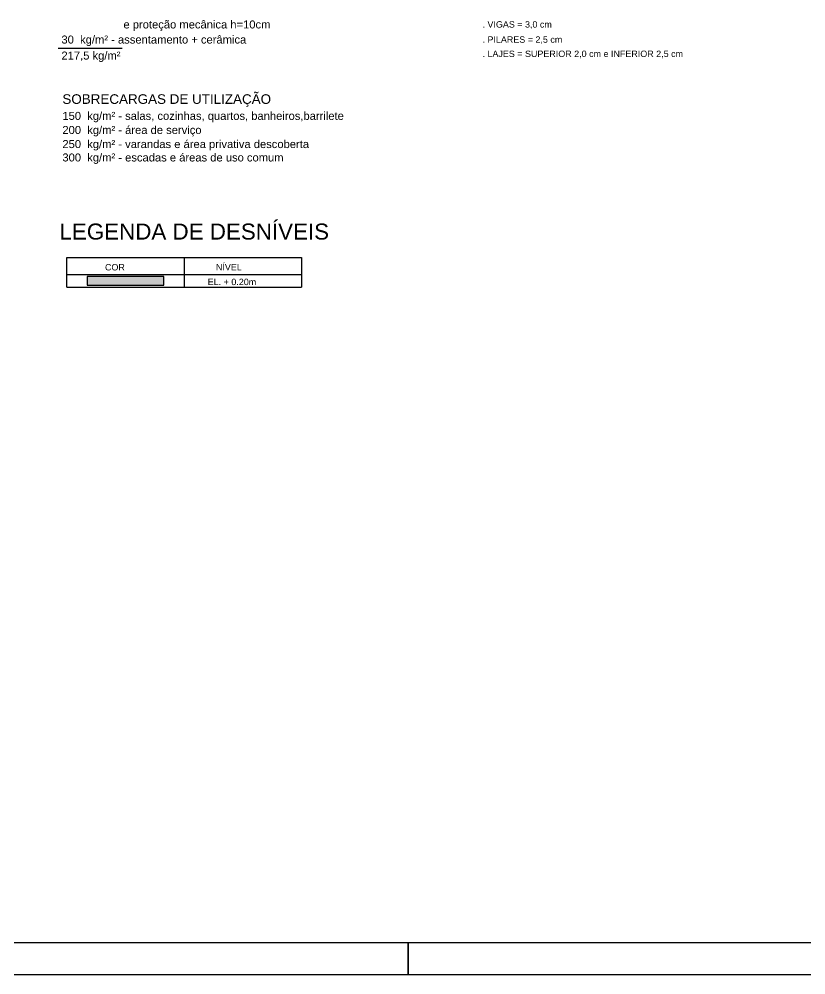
# Model space of a CAD drawing. Extents: x 0 to 95, y 0 to 59.4.
# Drawn here: x 45.84 to 70.42, y 0 to 29.84 of the extents above; entities that cross this region are included whole.
import ezdxf

# ---------------------------------------------------------------- set-up
doc = ezdxf.new("R2010")
doc.units = 0
doc.header["$MEASUREMENT"] = 0
for name, color, linetype in [('1', 1, 'CONTINUOUS'), ('2', 2, 'CONTINUOUS'), ('4', 4, 'CONTINUOUS'), ('5', 5, 'CONTINUOUS'), ('50', 171, 'CONTINUOUS'), ('7', 7, 'CONTINUOUS')]:
    doc.layers.add(name, color=color, linetype=linetype)
doc.styles.add('TQS_ARIAL', font='arial.ttf')

msp = doc.modelspace()

# ---------------------------------------------------------------- linework, layer by layer
at = {"layer": '1', "linetype": 'Continuous'}
for p, q in [((47.062584, 28.939885), (49.062584, 28.939885)), ((47.331415, 22.403111), (54.664675, 22.403111)), ((47.331415, 21.46978), (47.331415, 22.403111)), ((50.998045, 22.403111), (50.998045, 21.869777)), ((54.664675, 22.403111), (54.664675, 21.46978)), ((47.331415, 21.869793), (54.664675, 21.869793)), ((50.998045, 21.869777), (50.998045, 21.46978)), ((47.331415, 21.469788), (54.664675, 21.469788)), ((47.331415, 21.469788), (54.664675, 21.469788)), ((47.331415, 21.469788), (54.664675, 21.469788)), ((47.331415, 21.46978), (54.664675, 21.46978)), ((47.331415, 21.46978), (54.664675, 21.46978)), ((47.331415, 21.46978), (54.664675, 21.46978)), ((50.998045, 21.469788), (50.998045, 21.469788)), ((50.998045, 21.46978), (50.998045, 21.46978))]:
    msp.add_line(p, q, dxfattribs=at)
for points in [[(39.500016, 59.400071), (58.000016, 59.400071), (58.000016, 58.400071), (58.000016, 59.400071), (76.500016, 59.400071), (76.500016, 58.400071), (76.500016, 59.400071), (95.000016, 59.400071), (94.000016, 59.400071), (95.000016, 59.400071), (95.000016, 29.700071), (94.000016, 29.700071), (95.000016, 29.700071), (95.000016, 0.000071), (76.500016, 0.000071), (76.500016, 1.000071), (76.500016, 0.000071), (58.000016, 0.000071), (58.000016, 1.000071), (58.000016, 0.000071), (39.500016, 0.000071)], [(47.964742, 21.53646), (50.364718, 21.53646), (50.364718, 21.803123), (47.964742, 21.803123), (47.964742, 21.53646)]]:
    msp.add_lwpolyline(points, dxfattribs=at)
at = {"layer": '50', "linetype": 'Continuous'}
msp.add_lwpolyline([(50.364718, 21.803123), (47.964742, 21.803123), (47.964742, 21.53646), (50.364718, 21.53646), (50.364718, 21.803123)], dxfattribs=at)
for points in [[(50.364718, 21.803123), (47.964742, 21.803123), (47.964742, 21.53646)], [(50.364718, 21.803123), (47.964742, 21.53646), (50.364718, 21.53646)], [(50.364718, 21.803123), (50.364718, 21.53646), (50.364718, 21.803123)]]:
    msp.add_solid(points, dxfattribs=at)
at = {"layer": '7', "linetype": 'Continuous'}
msp.add_lwpolyline([(2.500016, 58.400071), (94.000016, 58.400071), (94.000016, 1.000071), (2.500016, 1.000071), (2.500016, 58.400071)], dxfattribs=at)

# ---------------------------------------------------------------- texts
at = {"layer": '2', "linetype": 'Continuous', "style": 'TQS_ARIAL'}
for s, height, p in [('e proteção mecânica h=10cm', 0.25, (49.1022, 29.553153)), ('. VIGAS = 3,0 cm', 0.2, (60.31856, 29.580013)), ('30  kg/m² - assentamento + cerâmica', 0.25, (47.164802, 29.081261)), ('. PILARES = 2,5 cm', 0.2, (60.31856, 29.106259)), ('217,5 kg/m²', 0.25, (47.164802, 28.581261)), ('. LAJES = SUPERIOR 2,0 cm e INFERIOR 2,5 cm', 0.2, (60.31856, 28.661166)), ('150  kg/m² - salas, cozinhas, quartos, banheiros,barrilete', 0.25, (47.194215, 26.697942)), ('200  kg/m² - área de serviço', 0.25, (47.194215, 26.257942)), ('250  kg/m² - varandas e área privativa descoberta', 0.25, (47.194215, 25.817942)), ('300  kg/m² - escadas e áreas de uso comum', 0.25, (47.194215, 25.399457)), ('EL. + 0.20m', 0.2, (51.735056, 21.538418))]:
    msp.add_text(s, height=height, dxfattribs=at).set_placement(p)
at = {"layer": '4', "linetype": 'Continuous', "style": 'TQS_ARIAL'}
for s, height, p in [('SOBRECARGAS DE UTILIZAÇÃO', 0.3, (47.194215, 27.197942)), ('COR', 0.2, (48.525354, 21.996886)), ('NÍVEL', 0.2, (51.991455, 21.99812))]:
    msp.add_text(s, height=height, dxfattribs=at).set_placement(p)
at = {"layer": '5', "linetype": 'Continuous', "style": 'TQS_ARIAL'}
msp.add_text('LEGENDA DE DESNÍVEIS', height=0.5, dxfattribs=at).set_placement((47.102962, 22.961017))

doc.saveas('drawing.dxf')
